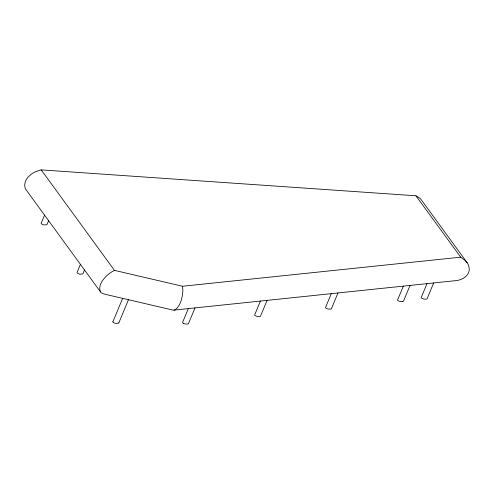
<?xml version="1.0" encoding="UTF-8"?>
<svg xmlns="http://www.w3.org/2000/svg" width="494" height="494" viewBox="0 0 494 494"><rect width="100%" height="100%" fill="white"/><g stroke="black" fill="none" stroke-linecap="round" stroke-linejoin="round"><path stroke-width="0.74" d="M44.559 215.131L41.163 223.3A1.186 0.685 6.1 0 0 41.255 223.733L42.941 224.671A5.181 2.995 6.1 0 0 44.392 224.986L46.942 224.665L48.628 220.719M80.436 264.346L77.033 272.527A1.186 0.685 6.1 0 0 77.132 272.966L78.818 273.904A5.181 2.995 6.1 0 0 80.263 274.213L82.819 273.898L84.511 269.922M112.91 321.755L122.636 298.364M118.795 322.983L128.465 299.722M188.331 308.589L182.607 322.36A1.074 0.618 6.1 0 0 182.601 322.625L182.836 322.953A2.501 1.445 6.1 0 0 183.36 323.311M195.013 307.892L188.492 323.582A1.099 0.636 6.1 0 1 188.226 323.842L187.924 323.971A2.309 1.334 6.1 0 1 187.343 324.076L185.763 324.033A5.206 3.007 6.1 0 1 184.552 323.786L183.354 323.317M260.4 301.056L254.676 314.826A1.074 0.618 6.1 0 0 254.669 315.092L254.904 315.425A2.501 1.445 6.1 0 0 255.429 315.783L256.621 316.253A5.206 3.007 6.1 0 0 257.831 316.506L259.412 316.549A2.309 1.334 6.1 0 0 259.998 316.438L260.301 316.314A1.099 0.636 6.1 0 0 260.56 316.049L267.081 300.358M331.283 293.652L325.558 307.416A1.074 0.618 6.1 0 0 325.558 307.682L325.793 308.015A2.501 1.445 6.1 0 0 326.312 308.373L327.51 308.843A5.206 3.007 6.1 0 0 328.714 309.096L330.301 309.139A2.309 1.334 6.1 0 0 330.881 309.034L331.184 308.904A1.099 0.636 6.1 0 0 331.449 308.645L337.97 292.954M403.351 286.119L397.627 299.889A1.074 0.618 6.1 0 0 397.627 300.154L397.861 300.488A2.501 1.445 6.1 0 0 398.38 300.846L399.578 301.315A5.206 3.007 6.1 0 0 400.782 301.562L402.369 301.612M410.039 285.421L403.512 301.112A1.099 0.636 6.1 0 1 403.252 301.371L402.95 301.501A2.309 1.334 6.1 0 1 402.369 301.612M426.983 283.649L421.259 297.419A1.074 0.618 6.1 0 0 421.252 297.684L421.487 298.018A2.501 1.445 6.1 0 0 422.012 298.376L423.204 298.845A5.206 3.007 6.1 0 0 424.414 299.098L425.995 299.142A2.309 1.334 6.1 0 0 426.581 299.031L426.884 298.907A1.099 0.636 6.1 0 0 427.143 298.642L433.664 282.951M118.788 322.996L116.139 323.447A5.181 2.995 6.1 0 1 114.688 323.132L112.996 322.199A1.186 0.685 6.1 0 1 112.898 321.755M467.213 262.796L464.588 260.042L460.692 257.176L182.533 286.248L114.447 270.372L112.465 271.509A54.266 31.357 6.1 0 0 108.587 274.096C103.771 278.233 97.553 285.143 100.498 291.905A6.076 3.507 6.1 0 0 100.974 292.442A5.193 3.001 6.1 0 0 102.079 293.22L104.561 294.146L172.647 310.022A3.495 2.019 6.1 0 0 174.061 310.096L455.363 280.685A18.667 10.788 6.1 0 0 458.778 280.129C462.705 279.166 466.521 276.831 468.337 273.102A28.319 16.364 6.1 0 0 469.3 269.304L468.633 265.358L467.213 262.796L421.03 199.465A11.949 6.904 6.1 0 0 420.505 198.847A11.757 6.793 6.1 0 0 419.591 198.014L415.929 195.785L41.23 169.893L36.747 171.27A25.916 14.974 6.1 0 0 34.389 172.264L31.542 173.956L28.115 177.074A37.68 21.773 6.1 0 0 25.805 180.631C24.428 183.502 24.169 187.17 26.126 189.844L100.498 291.905M415.929 195.785L460.692 257.176M41.23 169.893L114.447 270.372M182.533 286.248L182.842 289.805A73.939 42.731 6.1 0 1 182.842 291.411C182.249 297.938 180.687 305.558 175.216 309.75A2.952 1.704 6.1 0 1 174.061 310.09"/></g></svg>
